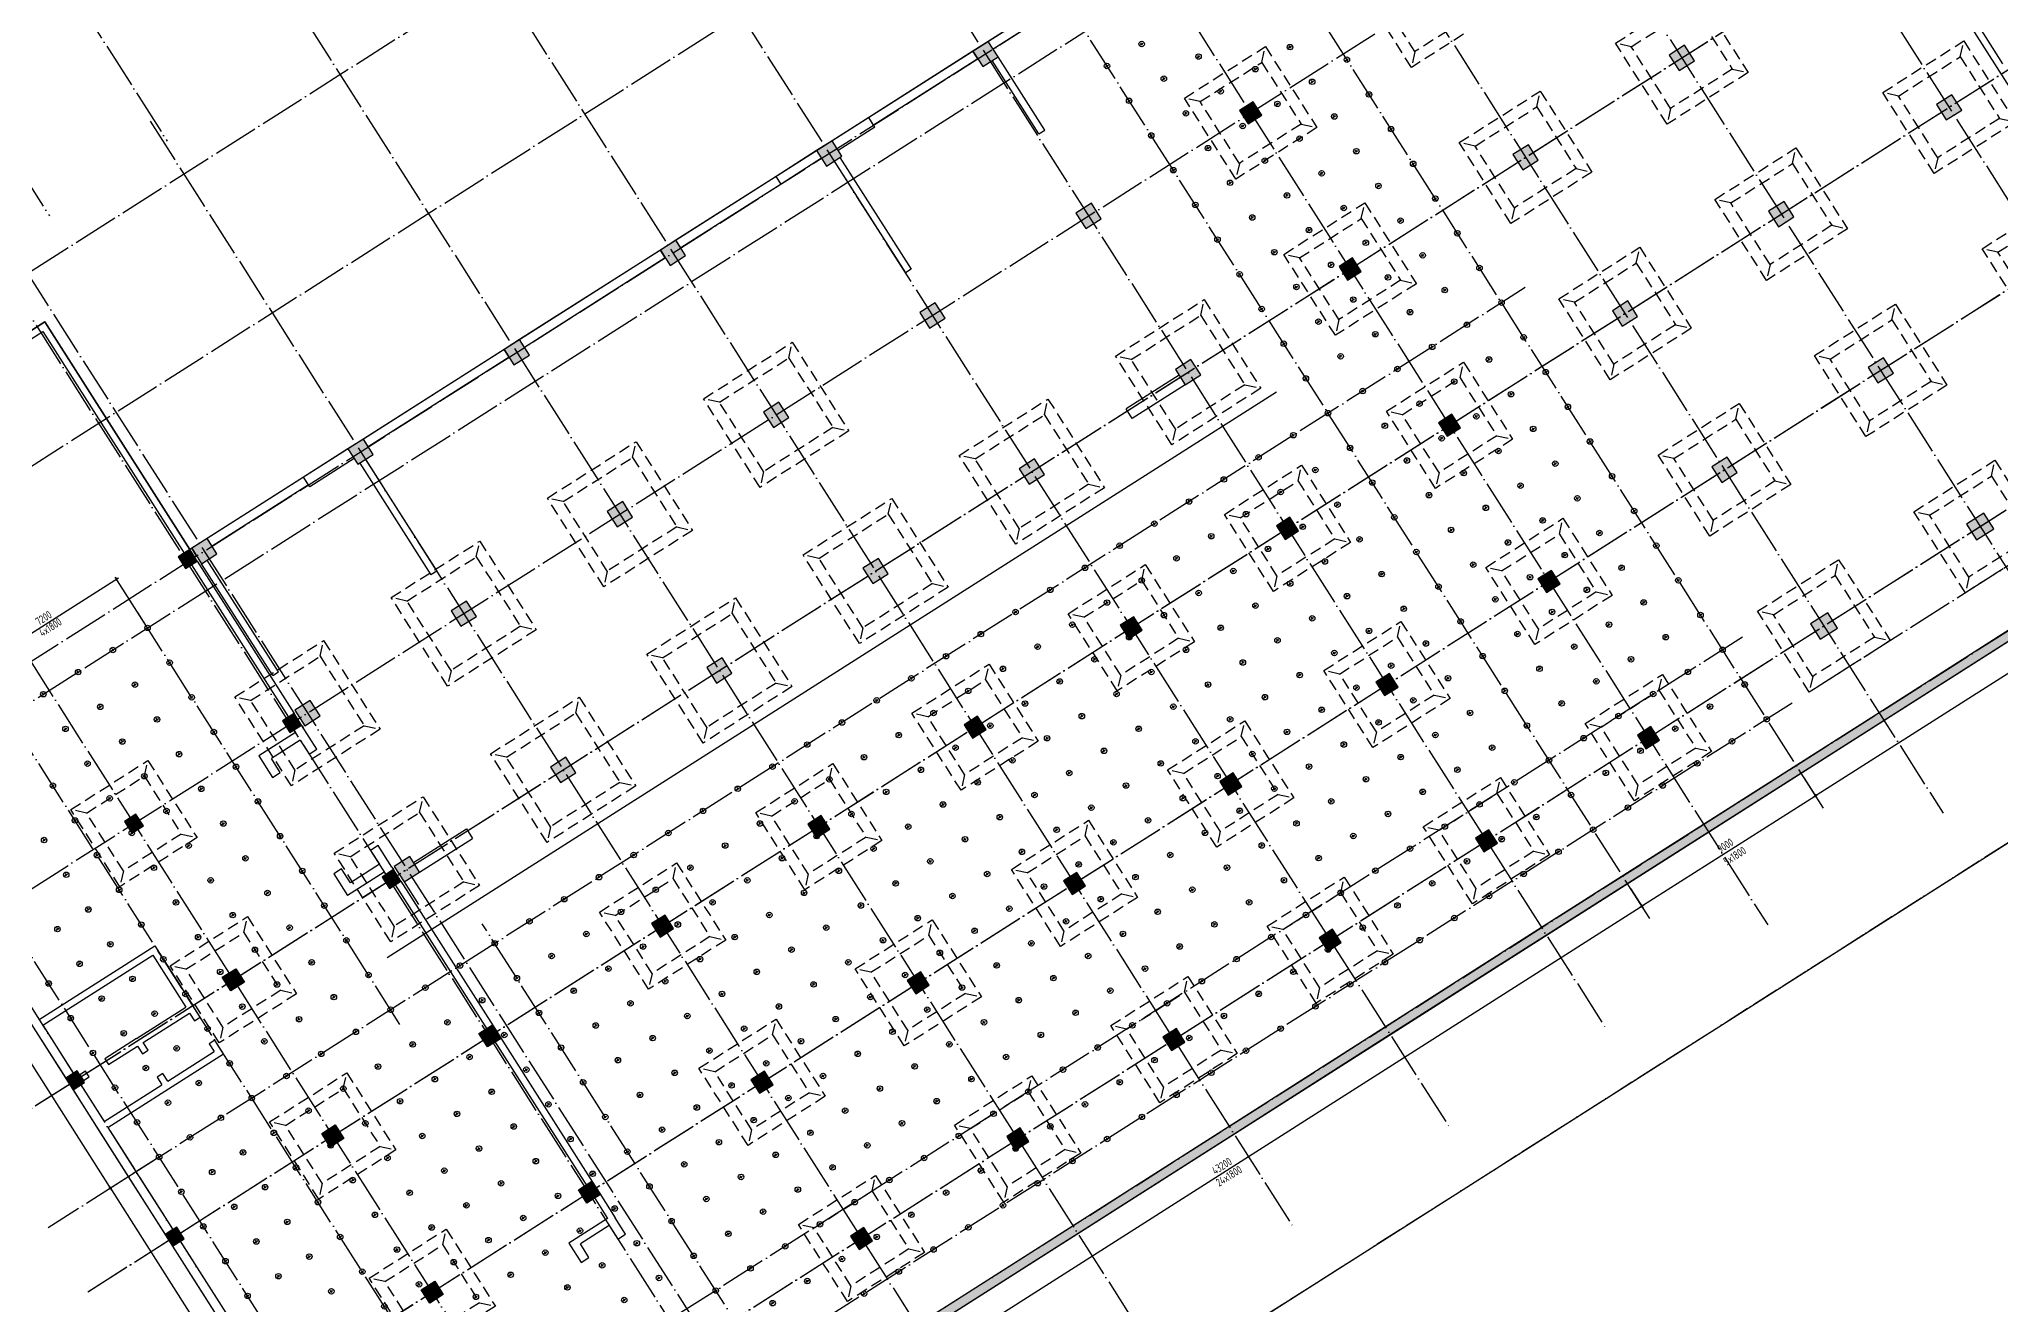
# Model space of a CAD drawing. Extents: x -190030 to 1780958, y -2186385 to 288330.
# Drawn here: x -17122 to 68671, y 14427 to 69791 of the extents above; entities that cross this region are included whole.
import ezdxf

# ---------------------------------------------------------------- set-up
doc = ezdxf.new("R2010")
doc.units = 0
doc.header["$LTSCALE"] = 1000
doc.header["$MEASUREMENT"] = 0
for name, pattern in [('ACAD_ISO04W100', [30, 24, -3, 0, -3]), ('DASHED', [0.75, 0.5, -0.25]), ('DOTE', [2.42, 2, -0.2, 0.02, -0.2])]:
    doc.linetypes.add(name, pattern=pattern)
for name, color, linetype in [('05-填充_天正', 26, 'Continuous'), ('104-1516 B2核心筒$0$A-TECH_结构', 21, 'Continuous'), ('3', 3, 'Continuous'), ('A_AXIS-轴线', 1, 'DOTE'), ('A_STR-砼墙', 51, 'Continuous'), ('COLU', 7, 'Continuous'), ('COLU_HATCH', 251, 'Continuous'), ('DIM', 3, 'Continuous'), ('DOTE', 4, 'DOTE'), ('jc', 5, 'Continuous'), ('M-用地 红线', 20, 'ACAD_ISO04W100'), ('s-base', 60, 'Continuous'), ('TEXT', 7, 'Continuous'), ('锚杆', 6, 'Continuous')]:
    doc.layers.add(name, color=color, linetype=linetype)
doc.styles.add('TSSD_Dimension', font='Tssdeng.shx', dxfattribs={"width": 0.7, "bigfont": 'hztxt.shx'})
doc.styles.add('TSSD_Rein', font='tssdeng.shx', dxfattribs={"width": 0.7, "bigfont": 'hztxt.shx'})
doc.dimstyles.new('TSSD_100_100', dxfattribs={"dimtxt": 350, "dimasz": 100, "dimexe": 100, "dimexo": 250, "dimgap": 100, "dimtad": 1, "dimdec": 0, "dimzin": 0, "dimdsep": 46, "dimtxsty": 'TSSD_Dimension', "dimblk": 'ARCHTICK', "dimblk1": 'ARCHTICK', "dimblk2": 'ARCHTICK', "dimcen": 0, "dimdle": 100, "dimclrt": 7, "dimadec": 0, "dimazin": 0, "dimtfac": 1, "dimtdec": 0, "dimtix": 1, "dimtmove": 2, "dimatfit": 3, "dimfxl": 1, "dimtolj": 1, "dimtzin": 0, "dimarcsym": 0})

# ---------------------------------------------------------------- blocks, each defined once
blk = doc.blocks.new('104 轴线')
for p, q in [((-217173, 99141), (-141799, -19360)), ((-222323, 95871), (-146948, -22631)), ((-79126, 6098), (-49948, -39738)), ((-158456, -48930), (-73109, 5398)), ((-153945, -56016), (-61764, 2663)), ((-86465, 1426), (-57287, -44410)), ((-166188, -36782), (-111041, -1677)), ((-115209, -1092), (-78883, -58157)), ((-93298, -2923), (-64120, -48760)), ((-149616, -62863), (-57436, -4184)), ((-149595, -62849), (-57415, -4171)), ((-122042, -5442), (-85716, -62507)), ((-162322, -42856), (-107174, -7751)), ((-100975, -7810), (-71797, -53646)), ((-128875, -9791), (-92549, -66856)), ((-145267, -69696), (-53086, -11017)), ((-145246, -69682), (-53065, -11004)), ((-135708, -14141), (-99382, -71206)), ((-140917, -76529), (-48736, -17850)), ((-140896, -76515), (-48715, -17837)), ((-142541, -18490), (-106215, -75556)), ((-149374, -22840), (-113048, -79905)), ((-150133, -23323), (-113808, -80389)), ((-136567, -83362), (-44387, -24683)), ((-136546, -83348), (-44366, -24670)), ((-156966, -27673), (-120641, -84738)), ((-134130, -87144), (-41949, -28466)), ((-163799, -32023), (-127474, -89088))]:
    blk.add_line(p, q)
at = {"layer": 'Defpoints'}
blk.add_lwpolyline([(13135, -2670), (19996, 9914), (18926, 200140), (-165691, 199501, 0.064843), (-234306, 190322, 0.064894), (-298282, 163874), (-300993, 152958), (-177498, -41043), (-162540, -55229), (-143745, -84755), (-123037, -89354), (13135, -2670)], format="xyb", close=True, dxfattribs=at)
blk = doc.blocks.new('A$C40850C3D')
at = {"layer": 's-base', "color": 8, "linetype": 'DASHED'}
for p, q in [((-1500, 1500), (-2000, 2000)), ((1500, 1500), (2000, 2000)), ((-1500, -1500), (-2000, -2000)), ((1500, -1500), (2000, -2000))]:
    blk.add_line(p, q, dxfattribs=at)
for points in [[(2000, 2000), (2000, -2000), (-2000, -2000), (-2000, 2000)], [(1500, 1500), (1500, -1500), (-1500, -1500), (-1500, 1500)]]:
    blk.add_lwpolyline(points, close=True, dxfattribs=at)
blk = doc.blocks.new('XZD3')
at = {"layer": 's-base', "color": 8, "linetype": 'DASHED'}
for p, q in [((1093271, -6301), (1092771, -5801)), ((1096871, -6301), (1097371, -5801)), ((1093271, -9901), (1092771, -10401)), ((1096871, -9901), (1097371, -10401))]:
    blk.add_line(p, q, dxfattribs=at)
for points in [[(1097371, -5801), (1097371, -10401), (1092771, -10401), (1092771, -5801)], [(1096871, -6301), (1096871, -9901), (1093271, -9901), (1093271, -6301)]]:
    blk.add_lwpolyline(points, close=True, dxfattribs=at)
blk = doc.blocks.new('XZD2')
at = {"layer": 's-base', "color": 8, "linetype": 'DASHED'}
for p, q in [((1143371, -22700), (1142871, -22200)), ((1146571, -22700), (1147071, -22200)), ((1143371, -25900), (1142871, -26400)), ((1146571, -25900), (1147071, -26400))]:
    blk.add_line(p, q, dxfattribs=at)
for points in [[(1147071, -22200), (1147071, -26400), (1142871, -26400), (1142871, -22200)], [(1146571, -22700), (1146571, -25900), (1143371, -25900), (1143371, -22700)]]:
    blk.add_lwpolyline(points, close=True, dxfattribs=at)
blk = doc.blocks.new('zhu1')
at = {"layer": 'COLU_HATCH'}
for points in [[(8562, -74222), (8991, -74896), (9666, -74467), (9236, -73792)], [(39018, -74394), (39447, -75069), (40122, -74639), (39693, -73964)], [(50707, -76555), (51136, -77230), (51811, -76800), (51382, -76125)], [(20228, -76812), (20603, -77403), (21194, -77027), (20818, -76436)], [(1729, -78571), (2158, -79246), (2833, -78817), (2403, -78142)], [(32185, -78743), (32614, -79418), (33289, -78989), (32860, -78314)], [(13072, -81308), (13502, -81983), (14177, -81553), (13747, -80878)], [(43367, -81227), (43797, -81902), (44472, -81472), (44042, -80797)], [(-5104, -82921), (-4675, -83596), (-4000, -83166), (-4430, -82491)], [(24577, -83645), (24953, -84236), (25544, -83860), (25168, -83269)], [(6239, -85657), (6669, -86332), (7344, -85903), (6914, -85228)], [(36534, -85576), (36964, -86251), (37639, -85822), (37209, -85147)], [(-11938, -87271), (-11508, -87945), (-10833, -87516), (-11263, -86841)], [(17422, -88141), (17852, -88816), (18526, -88386), (18097, -87711)], [(47717, -88060), (48147, -88735), (48822, -88305), (48392, -87630)], [(-594, -90007), (-164, -90682), (511, -90252), (81, -89577)], [(28927, -90478), (29303, -91069), (29893, -90693), (29517, -90103)], [(-18771, -91620), (-18341, -92295), (-17666, -91865), (-18096, -91191)], [(10589, -92490), (11019, -93165), (11693, -92736), (11264, -92061)], [(40884, -92409), (41314, -93084), (41989, -92655), (41559, -91980)], [(-7427, -94357), (-6997, -95032), (-6322, -94602), (-6752, -93927)], [(21841, -94989), (22217, -95580), (22807, -95204), (22431, -94613)], [(52454, -95595), (53213, -95111), (52784, -94436), (52025, -94920)], [(-25366, -96530), (-25688, -96024), (-26194, -96346), (-25872, -96852)], [(-25604, -95970), (-25174, -96645), (-24499, -96215), (-24929, -95540)], [(3756, -96840), (4185, -97515), (4860, -97085), (4431, -96410)], [(33276, -97311), (33652, -97902), (34243, -97526), (33867, -96936)], [(-14260, -98706), (-13830, -99381), (-13155, -98952), (-13585, -98277)], [(15008, -99339), (15384, -99929), (15974, -99553), (15598, -98963)], [(45621, -99944), (46380, -99461), (45951, -98786), (45192, -99269)], [(-3077, -101190), (-2648, -101865), (-1973, -101435), (-2402, -100760)], [(26190, -101822), (26566, -102413), (27157, -102037), (26781, -101446)], [(-21093, -103056), (-20663, -103731), (-19988, -103301), (-20418, -102626)], [(-20801, -103700), (-21124, -103194), (-21630, -103516), (-21308, -104022)], [(8175, -103688), (8550, -104279), (9141, -103903), (8765, -103313)], [(37626, -104145), (38002, -104735), (38593, -104359), (38217, -103769)], [(-9910, -105539), (-9481, -106214), (-8806, -105785), (-9235, -105110)], [(19357, -106172), (19733, -106762), (20324, -106386), (19948, -105796)], [(-27719, -108104), (-28041, -107597), (-28547, -107920), (-28225, -108426)], [(1342, -108038), (1717, -108629), (2308, -108253), (1932, -107662)], [(30540, -108655), (30916, -109246), (31506, -108870), (31131, -108279)], [(-16743, -109889), (-16314, -110564), (-15639, -110134), (-16068, -109459)], [(-17280, -110349), (-16958, -110855), (-16452, -110533), (-16774, -110027)], [(12524, -110522), (12900, -111112), (13491, -110736), (13115, -110146)], [(-5491, -112388), (-5116, -112978), (-4525, -112602), (-4901, -112012)], [(23707, -113005), (24083, -113596), (24673, -113220), (24298, -112629)], [(-24266, -114737), (-23676, -114361), (-23300, -114952), (-23891, -115328)], [(5691, -114871), (6067, -115462), (6658, -115086), (6282, -114495)], [(-13042, -117194), (-12451, -116818), (-12075, -117408), (-12666, -117784)], [(-12102, -117366), (-12424, -116860), (-12930, -117182), (-12608, -117688)], [(16874, -117355), (17250, -117945), (17840, -117569), (17464, -116979)], [(-30287, -119340), (-30609, -118834), (-31115, -119156), (-30793, -119662)], [(-1142, -119221), (-766, -119811), (-175, -119435), (-551, -118845)], [(-19917, -121570), (-19326, -121194), (-18950, -121785), (-19541, -122161)], [(10041, -121704), (10417, -122295), (11007, -121919), (10631, -121328)], [(-8692, -124027), (-8102, -123651), (-7726, -124241), (-8316, -124617)], [(-7752, -124199), (-8075, -123693), (-8581, -124015), (-8259, -124522)], [(-25937, -126173), (-26259, -125667), (-26765, -125989), (-26443, -126495)], [(3208, -126054), (3584, -126644), (4174, -126268), (3798, -125678)], [(-15567, -128403), (-14977, -128027), (-14601, -128618), (-15191, -128994)]]:
    blk.add_hatch(color=8, dxfattribs=at).paths.add_polyline_path(points)
at = {"layer": 'A_STR-砼墙', "color": 8}
for p, q in [((46448, -64092), (53349, -74932)), ((46701, -63931), (53602, -74771)), ((15943, -69523), (9236, -73792)), ((16495, -69645), (9451, -74129)), ((8562, -74222), (4006, -77122)), ((8776, -74559), (4221, -77459)), ((8776, -74559), (8562, -74222)), ((9451, -74129), (9236, -73792)), ((11454, -77834), (9413, -74628)), ((11707, -77673), (9666, -74467)), ((53349, -74932), (56490, -79867)), ((4006, -77121), (2403, -78142)), ((4275, -77543), (4006, -77121)), ((4221, -77459), (4006, -77122)), ((4275, -77543), (2672, -78563)), ((11454, -77834), (11707, -77673)), ((1729, -78571), (-43, -79699)), ((1943, -78909), (172, -80036)), ((2749, -78870), (5863, -83763)), ((-43, -79699), (-4430, -82491)), ((172, -80036), (-43, -79699)), ((172, -80036), (-43, -79699)), ((2496, -79031), (5610, -83924)), ((172, -80036), (-4215, -82829)), ((-5105, -82921), (-11263, -86841)), ((-4890, -83258), (-5105, -82921)), ((-4215, -82829), (-4430, -82491)), ((-4890, -83258), (-11048, -87179)), ((5863, -83763), (5610, -83924)), ((-39068, -90553), (-32025, -86069)), ((-38781, -90726), (-32116, -86483)), ((-32116, -86483), (-25941, -96185)), ((-32025, -86069), (-25688, -96024)), ((-11938, -87270), (-18096, -91191)), ((-11723, -87608), (-11938, -87270)), ((-11048, -87179), (-11263, -86841)), ((-11723, -87608), (-17881, -91528)), ((17583, -88394), (15263, -89871)), ((17852, -88816), (15532, -90292)), ((15532, -90292), (15263, -89871)), ((-18771, -91620), (-20711, -92855)), ((-17881, -91528), (-18096, -91191)), ((-18502, -92042), (-20442, -93277)), ((-18257, -92241), (-15142, -97134)), ((-18004, -92080), (-14889, -96973)), ((-20711, -92855), (-24929, -95540)), ((-20496, -93192), (-24714, -95878)), ((-20442, -93277), (-20711, -92855)), ((-20496, -93192), (-20711, -92855)), ((-25688, -96024), (-25941, -96185)), ((-25604, -95970), (-25688, -96024)), ((-25473, -96361), (-25688, -96024)), ((-25389, -96307), (-25604, -95970)), ((-24714, -95878), (-24929, -95540)), ((-25366, -96530), (-25619, -96691)), ((-25619, -96691), (-21377, -103355)), ((-25389, -96307), (-25473, -96361)), ((-25366, -96530), (-21124, -103194)), ((-22059, -101538), (-25174, -96645)), ((-21806, -101376), (-24921, -96484)), ((-14889, -96973), (-15142, -97134)), ((54782, -98973), (48202, -103161)), ((54997, -99310), (48417, -103499)), ((-22059, -101538), (-21806, -101376)), ((-20130, -104755), (-20801, -103700)), ((-20774, -103742), (-20731, -103811)), ((48202, -103161), (40526, -108048)), ((48417, -103499), (40741, -108385)), ((-21068, -104026), (-22671, -105046)), ((-20854, -104363), (-22119, -105169)), ((-21139, -103915), (-21068, -104026)), ((-20854, -104363), (-20468, -104969)), ((-22671, -105046), (-22070, -105990)), ((-21733, -105775), (-22119, -105169)), ((-20468, -104969), (-20130, -104755)), ((-22070, -105990), (-21733, -105775)), ((40526, -108048), (33440, -112559)), ((-15907, -109713), (-13587, -108236)), ((-15639, -110134), (-13319, -108658)), ((-13587, -108236), (-13319, -108658)), ((40741, -108385), (33654, -112896)), ((-17397, -109794), (-18662, -110599)), ((-17445, -108973), (-17783, -109187)), ((-17783, -109187), (-17397, -109794)), ((-16844, -109916), (-17445, -108973)), ((-19048, -109993), (-19385, -110208)), ((-19385, -110208), (-18785, -111151)), ((-18662, -110599), (-19048, -109993)), ((-17182, -110131), (-18785, -111151)), ((-17182, -110131), (-17111, -110242)), ((-16774, -110027), (-17111, -110242)), ((-16844, -109916), (-16774, -110027)), ((-16452, -110533), (-16705, -110694)), ((-16452, -110533), (-12424, -116860)), ((-16705, -110694), (-12677, -117021)), ((33440, -112559), (26607, -116908)), ((33654, -112896), (26821, -117246)), ((-32281, -116579), (-27219, -113357)), ((-32120, -116832), (-27311, -113771)), ((-27311, -113771), (-25862, -116049)), ((-27219, -113357), (-25528, -116014)), ((-28013, -117418), (-25862, -116049)), ((-27725, -117591), (-25700, -116302)), ((-25700, -116302), (-25486, -116640)), ((-25233, -116478), (-25528, -116014)), ((-25486, -116640), (-25233, -116478)), ((-32538, -116920), (-31115, -119156)), ((-32120, -116832), (-30777, -118941)), ((-28013, -117418), (-29405, -118304)), ((-24588, -117491), (-24841, -117652)), ((-24212, -118081), (-24588, -117491)), ((-12424, -116860), (-12677, -117021)), ((-12102, -117366), (-12355, -117527)), ((-12355, -117527), (-8328, -123854)), ((-12102, -117366), (-8075, -123693)), ((26607, -116908), (19774, -121258)), ((26821, -117246), (19988, -121595)), ((-29405, -118304), (-29244, -118557)), ((-29244, -118557), (-27978, -117752)), ((-27978, -117752), (-27763, -118089)), ((-27763, -118089), (-27510, -117928)), ((-27510, -117928), (-27725, -117591)), ((-26651, -119278), (-24627, -117989)), ((-26617, -119612), (-24212, -118081)), ((-24841, -117652), (-24627, -117989)), ((-30777, -118941), (-31115, -119156)), ((-30248, -118841), (-30501, -119002)), ((-30501, -119002), (-30340, -119256)), ((-30340, -119256), (-30087, -119094)), ((-30087, -119094), (-30248, -118841)), ((-26866, -118941), (-27119, -119102)), ((-27119, -119102), (-26904, -119439)), ((-26651, -119278), (-26866, -118941)), ((-30455, -119447), (-30793, -119662)), ((-30793, -119662), (-29692, -121391)), ((-30455, -119447), (-29435, -121050)), ((-29435, -121050), (-26904, -119439)), ((-29274, -121303), (-26617, -119612)), ((-29692, -121391), (-28161, -123796)), ((-29274, -121303), (-27824, -123581)), ((19988, -121595), (-1523, -135289)), ((19774, -121258), (-1400, -134737)), ((-28161, -123796), (-26765, -125989)), ((-27824, -123581), (-26428, -125774)), ((-8075, -123693), (-8328, -123854)), ((-7752, -124199), (-8005, -124360)), ((-8005, -124360), (-7415, -125288)), ((-7752, -124199), (-7081, -125254)), ((-6625, -125971), (-7081, -125254)), ((-26428, -125774), (-26765, -125989)), ((-7415, -125288), (-9102, -126362)), ((-7338, -125595), (-8603, -126401)), ((-7338, -125595), (-6962, -126186)), ((-6962, -126186), (-6625, -125971)), ((-26106, -126280), (-26443, -126495)), ((-26443, -126495), (-22416, -132822)), ((-26106, -126280), (-22078, -132607)), ((-9102, -126362), (-8565, -127206)), ((-8228, -126991), (-8603, -126401)), ((-8565, -127206), (-8228, -126991))]:
    blk.add_line(p, q, dxfattribs=at)
at = {"layer": 'COLU', "color": 8}
for points in [[(8562, -74222), (8991, -74896), (9666, -74467), (9236, -73792)], [(39018, -74394), (39447, -75069), (40122, -74639), (39693, -73964)], [(50707, -76555), (51136, -77230), (51811, -76800), (51382, -76125)], [(20228, -76812), (20603, -77403), (21194, -77027), (20818, -76436)], [(1729, -78571), (2158, -79246), (2833, -78817), (2403, -78142)], [(32185, -78743), (32614, -79418), (33289, -78989), (32860, -78314)], [(13072, -81308), (13502, -81983), (14177, -81553), (13747, -80878)], [(43367, -81227), (43797, -81902), (44472, -81472), (44042, -80797)], [(-5104, -82921), (-4675, -83596), (-4000, -83166), (-4430, -82491)], [(24577, -83645), (24953, -84236), (25544, -83860), (25168, -83269)], [(6239, -85657), (6669, -86332), (7344, -85903), (6914, -85228)], [(36534, -85576), (36964, -86251), (37639, -85822), (37209, -85147)], [(-11938, -87271), (-11508, -87945), (-10833, -87516), (-11263, -86841)], [(17422, -88141), (17852, -88816), (18526, -88386), (18097, -87711)], [(47717, -88060), (48147, -88735), (48822, -88305), (48392, -87630)], [(-594, -90007), (-164, -90682), (511, -90252), (81, -89577)], [(28927, -90478), (29303, -91069), (29893, -90693), (29517, -90103)], [(-18771, -91620), (-18341, -92295), (-17666, -91865), (-18096, -91191)], [(10589, -92490), (11019, -93165), (11693, -92736), (11264, -92061)], [(40884, -92409), (41314, -93084), (41989, -92655), (41559, -91980)], [(-7427, -94357), (-6997, -95032), (-6322, -94602), (-6752, -93927)], [(21841, -94989), (22217, -95580), (22807, -95204), (22431, -94613)], [(-25604, -95970), (-25174, -96645), (-24499, -96215), (-24929, -95540)], [(3756, -96840), (4185, -97515), (4860, -97085), (4431, -96410)], [(33276, -97311), (33652, -97902), (34243, -97526), (33867, -96936)], [(-14260, -98706), (-13830, -99381), (-13155, -98952), (-13585, -98277)], [(15008, -99339), (15384, -99929), (15974, -99553), (15598, -98963)], [(-3077, -101190), (-2648, -101865), (-1973, -101435), (-2402, -100760)], [(26190, -101822), (26566, -102413), (27157, -102037), (26781, -101446)], [(-21093, -103056), (-20663, -103731), (-19988, -103301), (-20418, -102626)], [(8175, -103688), (8550, -104279), (9141, -103903), (8765, -103313)], [(37626, -104145), (38002, -104735), (38593, -104359), (38217, -103769)], [(-9910, -105539), (-9481, -106214), (-8806, -105785), (-9235, -105110)], [(19357, -106172), (19733, -106762), (20324, -106386), (19948, -105796)], [(1342, -108038), (1717, -108629), (2308, -108253), (1932, -107662)], [(30540, -108655), (30916, -109246), (31506, -108870), (31131, -108279)], [(-16743, -109889), (-16314, -110564), (-15639, -110134), (-16068, -109459)], [(12524, -110522), (12900, -111112), (13491, -110736), (13115, -110146)], [(-5491, -112388), (-5116, -112978), (-4525, -112602), (-4901, -112012)], [(23707, -113005), (24083, -113596), (24673, -113220), (24298, -112629)], [(-24266, -114737), (-23676, -114361), (-23300, -114952), (-23891, -115328)], [(5691, -114871), (6067, -115462), (6658, -115086), (6282, -114495)], [(-13042, -117194), (-12451, -116818), (-12075, -117408), (-12666, -117784)], [(16874, -117355), (17250, -117945), (17840, -117569), (17464, -116979)], [(-1142, -119221), (-766, -119811), (-175, -119435), (-551, -118845)], [(-19917, -121570), (-19326, -121194), (-18950, -121785), (-19541, -122161)], [(10041, -121704), (10417, -122295), (11007, -121919), (10631, -121328)], [(-8692, -124027), (-8102, -123651), (-7726, -124241), (-8316, -124617)], [(3208, -126054), (3584, -126644), (4174, -126268), (3798, -125678)], [(-15567, -128403), (-14977, -128027), (-14601, -128618), (-15191, -128994)]]:
    blk.add_lwpolyline(points, close=True, dxfattribs=at)
for points in [[(52454, -95595), (53213, -95111), (52784, -94436), (52025, -94920), (52454, -95595)], [(-25366, -96530), (-25688, -96024), (-26194, -96346), (-25872, -96852), (-25366, -96530)], [(45621, -99944), (46380, -99461), (45951, -98786), (45192, -99269), (45621, -99944)], [(-20801, -103700), (-21124, -103194), (-21630, -103516), (-21308, -104022), (-20801, -103700)], [(-27719, -108104), (-28041, -107597), (-28547, -107920), (-28225, -108426), (-27719, -108104)], [(-17280, -110349), (-16958, -110855), (-16452, -110533), (-16774, -110027), (-17280, -110349)], [(-30287, -119340), (-30609, -118834), (-31115, -119156), (-30793, -119662), (-30287, -119340)], [(-25937, -126173), (-26259, -125667), (-26765, -125989), (-26443, -126495), (-25937, -126173)]]:
    blk.add_lwpolyline(points, dxfattribs=at)
blk = doc.blocks.new('maogan1')
at = {"layer": '锚杆'}
for p, q in [((-1382074, -58863), (-1381931, -58863)), ((-1382052, -58863), (-1381929, -58863)), ((-1382000, -58920), (-1382000, -58800))]:
    blk.add_line(p, q, dxfattribs=at)
blk.add_circle((-1382000, -58863), 120, dxfattribs=at)
blk = doc.blocks.new('_ArchTick')
at = {"color": 0, "linetype": 'ByBlock', "const_width": 0.4}
blk.add_lwpolyline([(-0.5, -0.5), (0.5, 0.5)], dxfattribs=at)
blk = doc.blocks.new('*D250')
at = {"layer": 'Defpoints', "color": 0, "transparency": 16777216}
for p in [(-22508, 37593), (-11875, 20890), (-14012, 19530)]:
    blk.add_point(p, dxfattribs=at)
at = {"layer": 'DIM', "color": 0, "lineweight": -2, "transparency": 16777216}
for p, q in [((-22719, 37459), (-24729, 36179)), ((-24698, 36317), (-13959, 19446)), ((-12086, 20756), (-14097, 19476))]:
    blk.add_line(p, q, dxfattribs=at)
at = {"layer": 'DIM', "color": 0, "lineweight": -2, "transparency": 16777216, "xscale": 100, "yscale": 100, "zscale": 100}
for p, rotation in [((-24645, 36233), 122.4790463259769), ((-14012, 19530), 302.4790463259769)]:
    blk.add_blockref('_ArchTick', p, dxfattribs=dict(at, rotation=rotation))
at = {"layer": 'DIM', "color": 7, "transparency": 16777216, "insert": (-19096, 28029), "char_height": 350, "attachment_point": 5, "rotation": 302.47905, "style": 'TSSD_Dimension'}
blk.add_mtext('\\A1;19800', dxfattribs=at)
blk = doc.blocks.new('*D251')
at = {"layer": 'Defpoints', "color": 0, "transparency": 16777216}
for p in [(-11875, 20890), (-2210, 5706), (-4346, 4345)]:
    blk.add_point(p, dxfattribs=at)
at = {"layer": 'DIM', "color": 0, "lineweight": -2, "transparency": 16777216}
for p, q in [((-12086, 20756), (-14097, 19476)), ((-14066, 19614), (-4293, 4261)), ((-2420, 5571), (-4431, 4292))]:
    blk.add_line(p, q, dxfattribs=at)
at = {"layer": 'DIM', "color": 0, "lineweight": -2, "transparency": 16777216, "xscale": 100, "yscale": 100, "zscale": 100}
for p, rotation in [((-14012, 19530), 122.4790463259769), ((-4346, 4345), 302.4790463259769)]:
    blk.add_blockref('_ArchTick', p, dxfattribs=dict(at, rotation=rotation))
at = {"layer": 'DIM', "color": 7, "transparency": 16777216, "insert": (-8947, 12085), "char_height": 350, "attachment_point": 5, "rotation": 302.47905, "style": 'TSSD_Dimension'}
blk.add_mtext('\\A1;18000', dxfattribs=at)
blk = doc.blocks.new('*D255')
at = {"layer": 'Defpoints', "color": 0, "transparency": 16777216}
for p in [(-13744, 46173), (-12385, 44037), (-18459, 40171)]:
    blk.add_point(p, dxfattribs=at)
at = {"layer": 'DIM', "color": 0, "lineweight": -2, "transparency": 16777216}
for p, q in [((-19903, 42253), (-13660, 46227)), ((-12519, 44248), (-13798, 46258)), ((-18593, 40382), (-19872, 42391))]:
    blk.add_line(p, q, dxfattribs=at)
at = {"layer": 'DIM', "color": 0, "lineweight": -2, "transparency": 16777216, "xscale": 100, "yscale": 100, "zscale": 100}
for p, rotation in [((-13744, 46173), 32.4790463269994), ((-19818, 42307), 212.4790463269994)]:
    blk.add_blockref('_ArchTick', p, dxfattribs=dict(at, rotation=rotation))
at = {"layer": 'DIM', "color": 7, "transparency": 16777216, "insert": (-16929, 44472), "char_height": 350, "attachment_point": 5, "rotation": 32.47905, "style": 'TSSD_Dimension'}
blk.add_mtext('\\A1;7200', dxfattribs=at)
blk = doc.blocks.new('*D258')
at = {"layer": 'Defpoints', "color": 0, "transparency": 16777216}
for p in [(52348, 32849), (52973, 31868), (15906, 9651)]:
    blk.add_point(p, dxfattribs=at)
at = {"layer": 'DIM', "color": 0, "lineweight": -2, "transparency": 16777216}
for p, q in [((52483, 32638), (53027, 31783)), ((16446, 8616), (53057, 31921)), ((16040, 9440), (16584, 8585))]:
    blk.add_line(p, q, dxfattribs=at)
at = {"layer": 'DIM', "color": 0, "lineweight": -2, "transparency": 16777216, "xscale": 100, "yscale": 100, "zscale": 100}
for p, rotation in [((52973, 31868), 32.4790463269994), ((16530, 8670), 212.4790463269994)]:
    blk.add_blockref('_ArchTick', p, dxfattribs=dict(at, rotation=rotation))
at = {"layer": 'DIM', "color": 7, "transparency": 16777216, "insert": (34604, 20501), "char_height": 350, "attachment_point": 5, "rotation": 32.47905, "style": 'TSSD_Dimension'}
blk.add_mtext('\\A1;43200', dxfattribs=at)
blk = doc.blocks.new('*D259')
at = {"layer": 'Defpoints', "color": 0, "transparency": 16777216}
for p in [(59941, 37682), (60565, 36701), (52348, 32849)]:
    blk.add_point(p, dxfattribs=at)
at = {"layer": 'DIM', "color": 0, "lineweight": -2, "transparency": 16777216}
for p, q in [((60075, 37471), (60619, 36616)), ((52889, 31814), (60650, 36754)), ((52483, 32638), (53027, 31783))]:
    blk.add_line(p, q, dxfattribs=at)
at = {"layer": 'DIM', "color": 0, "lineweight": -2, "transparency": 16777216, "xscale": 100, "yscale": 100, "zscale": 100}
for p, rotation in [((60565, 36701), 32.4790463269994), ((52973, 31868), 212.4790463269994)]:
    blk.add_blockref('_ArchTick', p, dxfattribs=dict(at, rotation=rotation))
at = {"layer": 'DIM', "color": 7, "transparency": 16777216, "insert": (56621, 34516), "char_height": 350, "attachment_point": 5, "rotation": 32.47905, "style": 'TSSD_Dimension'}
blk.add_mtext('\\A1;9000', dxfattribs=at)
blk = doc.blocks.new('*D261')
at = {"layer": 'Defpoints', "color": 0, "transparency": 16777216}
for p in [(66969, 88150), (64413, 86522), (79013, 63810)]:
    blk.add_point(p, dxfattribs=at)
at = {"layer": 'DIM', "color": 0, "lineweight": -2, "transparency": 16777216}
for p, q in [((64624, 86657), (67054, 88203)), ((81522, 65288), (66916, 88234)), ((79224, 63944), (81552, 65426))]:
    blk.add_line(p, q, dxfattribs=at)
at = {"layer": 'DIM', "color": 0, "lineweight": -2, "transparency": 16777216, "xscale": 100, "yscale": 100, "zscale": 100}
for p, rotation in [((66969, 88150), 122.4790463259769), ((81468, 65373), 302.4790463259769)]:
    blk.add_blockref('_ArchTick', p, dxfattribs=dict(at, rotation=rotation))
at = {"layer": 'DIM', "color": 7, "transparency": 16777216, "insert": (74451, 76909), "char_height": 350, "attachment_point": 5, "rotation": 302.47905, "style": 'TSSD_Dimension'}
blk.add_mtext('\\A1;27000', dxfattribs=at)
blk = doc.blocks.new('*D263')
at = {"layer": 'Defpoints', "color": 0, "transparency": 16777216}
for p in [(80305, 49266), (80305, 49266), (60565, 36701)]:
    blk.add_point(p, dxfattribs=at)
at = {"layer": 'DIM', "color": 0, "lineweight": -2, "transparency": 16777216}
for p, q in [((60481, 36647), (80390, 49320)), ((80439, 49055), (80359, 49182)), ((60431, 36912), (60512, 36785))]:
    blk.add_line(p, q, dxfattribs=at)
at = {"layer": 'DIM', "color": 0, "lineweight": -2, "transparency": 16777216, "xscale": 100, "yscale": 100, "zscale": 100}
for p, rotation in [((80305, 49266), 32.4790463269994), ((60565, 36701), 212.4790463269994)]:
    blk.add_blockref('_ArchTick', p, dxfattribs=dict(at, rotation=rotation))
at = {"layer": 'DIM', "color": 7, "transparency": 16777216, "insert": (70288, 43215), "char_height": 350, "attachment_point": 5, "rotation": 32.47905, "style": 'TSSD_Dimension'}
blk.add_mtext('\\A1;23400', dxfattribs=at)

msp = doc.modelspace()

# ---------------------------------------------------------------- hatches: boundary and pattern name
at = {"layer": '05-填充_天正'}
for points in [[(70148.1, 44179.3), (69933.3, 44516.8), (63353.3, 40328.2), (63568.1, 39990.8)], [(63568.1, 39990.8), (63353.3, 40328.2), (55676.7, 35441.6), (55891.5, 35104.1)], [(55891.5, 35104.1), (55676.7, 35441.6), (48590.6, 30930.8), (48805.4, 30593.4)], [(48805.4, 30593.4), (48590.6, 30930.8), (41757.5, 26581.2), (41972.3, 26243.7)], [(41972.3, 26243.7), (41757.5, 26581.2), (34924.5, 22231.5), (35139.3, 21894.1)], [(35139.3, 21894.1), (34924.5, 22231.5), (13750.4, 8753), (13627.8, 8200.8)]]:
    msp.add_hatch(color=8, dxfattribs=at).paths.add_polyline_path(points)

# ---------------------------------------------------------------- linework, layer by layer
at = {"layer": '104-1516 B2核心筒$0$A-TECH_结构', "color": 8}
msp.add_line((-1162.7, 32925.6), (-532.2, 31935.2), dxfattribs=at)
at = {"layer": '3', "color": 8}
msp.add_line((-1898.6, 29612.2), (36991.2, 54366.9), dxfattribs=at)
at = {"layer": 'A_STR-砼墙', "color": 8}
for p, q in [((69933.3, 44516.8), (63353.3, 40328.2)), ((70148.1, 44179.3), (63568.1, 39990.8)), ((63353.3, 40328.2), (55676.7, 35441.6)), ((63568.1, 39990.8), (55891.5, 35104.1)), ((55676.7, 35441.6), (48590.6, 30930.8)), ((55891.5, 35104.1), (48805.4, 30593.4)), ((48590.6, 30930.8), (41757.5, 26581.2)), ((48805.4, 30593.4), (41972.3, 26243.7)), ((41757.5, 26581.2), (34924.5, 22231.5)), ((41972.3, 26243.7), (35139.3, 21894.1)), ((35139.3, 21894.1), (13627.8, 8200.8)), ((34924.5, 22231.5), (13750.4, 8753))]:
    msp.add_line(p, q, dxfattribs=at)
at = {"layer": 'Defpoints', "color": 8}
msp.add_lwpolyline([(143408.1, 82020), (150269.1, 94604), (149199.1, 284830), (-35417.9, 284191, 0.0648429), (-104032.9, 275012, 0.0648942), (-168008.9, 248564), (-170719.9, 237648), (-47224.9, 43647), (-32266.9, 29461), (-13471.9, -65), (7236.1, -4664), (143408.1, 82020)], format="xyb", close=True, dxfattribs=at)
at = {"layer": 'DOTE'}
for p, q in [((-27376.6, 34494), (64800.2, 93169.7)), ((60915.4, 36150.6), (35577, 75956.1)), ((53322.2, 31319.1), (27983.7, 71124.7)), ((47874.7, 58924.5), (-16736.1, 17796.1)), ((86824.9, 58113.6), (60293.5, 41224.9)), ((-1344.2, 26693.3), (-13023.4, 45040.7)), ((57371.2, 43632.5), (-7070.4, 2611.7)), ((6020.6, 1715.2), (-19097.4, 41174.5)), ((59548.3, 40750.6), (-4885.8, -265.4)), ((1945.3, -821.4), (-23146.7, 38596.9)), ((16748.4, 8326.6), (2255, 31095))]:
    msp.add_line(p, q, dxfattribs=at)
at = {"layer": 'jc', "color": 8}
msp.add_lwpolyline([(31094, 73966.6), (-10537.1, 47467), (-16873.6, 57420.3), (-31214.6, 48291.4), (-20098.8, 30829.2), (-22039, 29594.1), (-19944.8, 26304.1), (-18004.5, 27539.2), (-2539.1, 3243.9), (-92.7, 4801.2), (1840.2, 1764.6), (3696.1, 2945.9), (1763.1, 5982.5), (11211.3, 11996.9), (13627.8, 8200.8), (86851.1, 54811.8)], dxfattribs=at)
at = {"layer": 'M-用地 红线', "color": 8, "ltscale": 0.05}
msp.add_lwpolyline([(143408.1, 82020), (150269.1, 94604), (149199.1, 284830), (-35417.9, 284191, 0.0648429), (-104032.9, 275012, 0.0648942), (-168008.9, 248564), (-170719.9, 237648), (-47224.9, 43647), (-32266.9, 29461), (-13471.9, -65), (7236.1, -4664), (143408.1, 82020)], format="xyb", close=True, dxfattribs=at)
msp.add_lwpolyline([(143408.1, 82020), (150269.1, 94604), (149199.1, 284830), (-35417.9, 284191, 0.0648429), (-104032.9, 275012, 0.0648942), (-168008.9, 248564), (-170719.9, 237648), (-47224.9, 43647), (-32266.9, 29461), (-13471.9, -65), (7236.1, -4664), (143408.1, 82020)], format="xyb", close=True, dxfattribs=at)

# ---------------------------------------------------------------- block references
at = {"layer": '05-填充_天正', "color": 8, "rotation": 359.9998411280657}
msp.add_blockref('zhu1', (15151.3, 143489.5), dxfattribs=at)
at = {"layer": '3', "color": 8, "rotation": 32.47807342356658}
for p in [(-895023, -525968), (-913038.8, -527834.2), (-901856.1, -530317.6), (-919871.8, -532183.9), (-908689.1, -534667.3), (-926704.9, -536533.5), (-915522.2, -539016.9), (-933537.9, -540883.2), (-922355.2, -543366.6), (-929188.3, -547716.2)]:
    msp.add_blockref('XZD3', p, dxfattribs=at)
at = {"layer": 'A_AXIS-轴线', "rotation": 7.036962474964308e-07}
msp.add_blockref('104 轴线', (130273.5, 84689.5), dxfattribs=at)
at = {"layer": 's-base', "color": 8}
for name, p, rotation in [('XZD2', (-935404.2, -522867.4), 32.47807342356658), ('XZD2', (-924221.5, -525350.8), 32.47807342356658), ('XZD2', (-912535.5, -527507.5), 32.47807342356658), ('XZD2', (-943080.8, -527754.1), 32.47807342356658), ('XZD2', (-931054.5, -529700.5), 32.47807342356658), ('XZD2', (-919871.8, -532183.9), 32.47807342356658), ('XZD2', (-938731.2, -534587.1), 32.47807342356658), ('XZD2', (-908185.8, -534340.6), 32.47807342356658), ('XZD2', (-926704.9, -536533.5), 32.47807342356658), ('XZD2', (-915522.2, -539016.9), 32.47807342356658), ('A$C40850C3D', (44561.3, 52903.8), 32.47807362154571), ('XZD2', (-922355.2, -543366.6), 32.47807342356658), ('A$C40850C3D', (37475.2, 48393), 32.47807362154571), ('XZD2', (-911172.5, -545850), 32.47807342356658), ('A$C40850C3D', (48910.9, 46070.7), 32.47807362154571), ('A$C40850C3D', (30642.1, 44043.4), 32.47807362154571), ('XZD2', (-918005.6, -550199.6), 32.47807342356658), ('A$C40850C3D', (41824.8, 41560), 32.47807362154571), ('A$C40850C3D', (23809.1, 39693.7), 32.47807362154571), ('A$C40850C3D', (53260.6, 39237.7), 32.47807362154571), ('A$C40850C3D', (34991.8, 37210.4), 32.47807362154571), ('A$C40850C3D', (-12981.6, 35478), 32.47807362154571), ('A$C40850C3D', (16976, 35344.1), 32.47807362154571), ('A$C40850C3D', (46174.5, 34727), 32.47807362154571), ('A$C40850C3D', (28158.7, 32860.7), 32.47807362154571), ('A$C40850C3D', (10143, 30994.5), 32.47807362154571), ('A$C40850C3D', (39341.4, 30377.3), 32.47807362154571), ('A$C40850C3D', (-8632, 28644.9), 32.47807362154571), ('A$C40850C3D', (21325.7, 28511.1), 32.47807362154571), ('A$C40850C3D', (32508.4, 26027.7), 32.47807362154571), ('A$C40850C3D', (14492.6, 24161.4), 32.47807362154571), ('A$C40850C3D', (-4282.3, 21811.9), 32.47807362154571), ('A$C40850C3D', (25675.3, 21678), 32.47807362154571), ('A$C40850C3D', (18842.3, 17328.4), 32.47807362154571), ('A$C40850C3D', (67.3, 14978.8), 32.47807362154571)]:
    msp.add_blockref(name, p, dxfattribs=dict(at, rotation=rotation))
at = {"layer": '锚杆', "rotation": 32.30633760721886}
for p in [(1167709.5, 857938.8), (1174198, 857801.7), (1166191, 856972.3), (1170194.5, 857387), (1172679.6, 856835.1), (1176683.1, 857249.8), (1168676.1, 856420.4), (1175164.6, 856283.2), (1167157.6, 855453.8), (1171161.1, 855868.5), (1173646.2, 855316.7), (1177649.7, 855731.4), (1169642.7, 854901.9), (1172127.7, 854350.1), (1176131.2, 854764.8), (1168124.2, 853935.3), (1174612.7, 853798.2), (1178616.2, 854212.9), (1170609.2, 853383.5), (1173094.3, 852831.6), (1177097.8, 853246.3), (1179582.8, 852694.5), (1169090.8, 852416.9), (1171575.8, 851865), (1175579.3, 852279.7), (1178064.4, 851727.9), (1170057.4, 850898.4), (1174060.9, 851313.2), (1180549.4, 851176), (1172542.4, 850346.6), (1176545.9, 850761.3), (1179031, 850209.4), (1171024, 849380), (1175027.5, 849794.7), (1177512.5, 849242.8), (1181516, 849657.6), (1173509, 848828.1), (1175994.1, 848276.2), (1179997.6, 848691), (1171990.6, 847861.5), (1178479.1, 847724.4), (1182482.6, 848139.1), (1174475.6, 847309.7), (1176960.6, 846757.8), (1180964.1, 847172.5), (1183449.2, 846620.7), (1172957.1, 846343.1), (1175442.2, 845791.2), (1179445.7, 846205.9), (1173923.7, 844824.6), (1177927.2, 845239.3), (1181930.7, 845654.1), (1184415.8, 845102.2), (1176408.8, 844272.8), (1180412.3, 844687.5), (1182897.3, 844135.6), (1174890.3, 843306.2), (1178893.8, 843720.9), (1181378.9, 843169), (1185382.4, 843583.7), (1177375.4, 842754.3), (1183863.9, 842617.2), (1175856.9, 841787.7), (1179860.4, 842202.4), (1182345.5, 841650.6), (1186348.9, 842065.3), (1174338.5, 840821.1), (1178342, 841235.8), (1180827, 840684), (1184830.5, 841098.7), (1187315.5, 840546.8), (1172820, 839854.5), (1176823.5, 840269.3), (1179308.5, 839717.4), (1183312, 840132.1), (1171301.5, 838887.9), (1175305, 839302.7), (1181793.6, 839165.5), (1185797.1, 839580.2), (1188282.1, 839028.4), (1173786.6, 838336.1), (1177790.1, 838750.8), (1180275.1, 838198.9), (1184278.6, 838613.7), (1186763.7, 838061.8), (1169783.1, 837921.4), (1172268.1, 837369.5), (1176271.6, 837784.2), (1178756.7, 837232.3), (1182760.2, 837647.1), (1185245.2, 837095.2), (1189248.7, 837509.9), (1168264.6, 836954.8), (1170749.7, 836402.9), (1174753.2, 836817.6), (1177238.2, 836265.8), (1181241.7, 836680.5), (1187730.3, 836543.3), (1166746.2, 835988.2), (1169231.2, 835436.3), (1173234.7, 835851), (1179723.3, 835713.9), (1183726.8, 836128.6), (1186211.8, 835576.7), (1190215.3, 835991.5), (1165227.7, 835021.6), (1171716.3, 834884.4), (1175719.8, 835299.2), (1178204.8, 834747.3), (1182208.3, 835162), (1184693.4, 834610.2), (1188696.8, 835024.9), (1163709.3, 834055), (1167712.8, 834469.7), (1170197.8, 833917.9), (1174201.3, 834332.6), (1176686.4, 833780.7), (1180689.9, 834195.4), (1187178.4, 834058.3), (1191181.9, 834473), (1162190.8, 833088.4), (1166194.3, 833503.1), (1168679.4, 832951.3), (1172682.9, 833366), (1175167.9, 832814.1), (1179171.4, 833228.8), (1183174.9, 833643.6), (1185659.9, 833091.7), (1189663.4, 833506.4), (1192148.5, 832954.6), (1124226.1, 832392.8), (1160672.4, 832121.8), (1164675.9, 832536.5), (1167160.9, 831984.7), (1171164.4, 832399.4), (1177652.9, 832262.3), (1181656.4, 832677), (1184141.5, 832125.1), (1188145, 832539.8), (1190630, 831988), (1122707.7, 831426.2), (1159153.9, 831155.2), (1163157.4, 831570), (1169645.9, 831432.8), (1173649.4, 831847.5), (1176134.5, 831295.7), (1180138, 831710.4), (1182623, 831158.5), (1186626.5, 831573.2), (1193115.1, 831436.1), (1121189.2, 830459.6), (1125192.7, 830874.4), (1161638.9, 830603.4), (1165642.4, 831018.1), (1168127.5, 830466.2), (1172131, 830880.9), (1174616, 830329.1), (1178619.5, 830743.8), (1185108.1, 830606.7), (1189111.6, 831021.4), (1191596.6, 830469.5), (1119670.8, 829493.1), (1123674.3, 829907.8), (1157635.4, 830188.6), (1160120.5, 829636.8), (1164124, 830051.5), (1166609, 829499.6), (1170612.5, 829914.4), (1177101.1, 829777.2), (1181104.6, 830191.9), (1183589.6, 829640.1), (1187593.1, 830054.8), (1190078.2, 829502.9), (1194081.7, 829917.6), (1122155.8, 828941.2), (1126159.3, 829355.9), (1156117, 829222.1), (1158602, 828670.2), (1162605.5, 829084.9), (1165090.6, 828533), (1169094.1, 828947.8), (1173097.6, 829362.5), (1175582.6, 828810.6), (1179586.1, 829225.3), (1182071.2, 828673.5), (1186074.7, 829088.2), (1188559.7, 828536.3), (1192563.2, 828951.1), (1120637.4, 827974.6), (1124640.9, 828389.3), (1127125.9, 827837.5), (1154598.5, 828255.5), (1157083.6, 827703.6), (1161087.1, 828118.3), (1167575.6, 827981.2), (1171579.1, 828395.9), (1174064.2, 827844), (1178067.7, 828258.8), (1180552.7, 827706.9), (1184556.2, 828121.6), (1191044.7, 827984.5), (1195048.2, 828399.2), (1123122.4, 827422.7), (1125607.5, 826870.9), (1153080.1, 827288.9), (1159568.6, 827151.7), (1163572.1, 827566.5), (1166057.2, 827014.6), (1170060.7, 827429.3), (1172545.7, 826877.4), (1176549.2, 827292.2), (1183037.8, 827155), (1187041.2, 827569.7), (1189526.3, 827017.9), (1193529.8, 827432.6), (1121604, 826456.1), (1128092.5, 826319), (1151561.6, 826322.3), (1155565.1, 826737), (1158050.2, 826185.1), (1162053.7, 826599.9), (1164538.7, 826048), (1168542.2, 826462.7), (1175030.8, 826325.6), (1179034.3, 826740.3), (1181519.3, 826188.4), (1185522.8, 826603.2), (1188007.8, 826051.3), (1192011.3, 826466), (1120085.5, 825489.6), (1124089, 825904.3), (1126574, 825352.4), (1150043.2, 825355.7), (1154046.7, 825770.4), (1156531.7, 825218.6), (1160535.2, 825633.3), (1163020.3, 825081.4), (1167023.8, 825496.1), (1171027.3, 825910.9), (1173512.3, 825359), (1177515.8, 825773.7), (1180000.8, 825221.8), (1184004.3, 825636.6), (1186489.4, 825084.7), (1190492.9, 825499.4), (1122570.5, 824937.7), (1125055.6, 824385.8), (1129059.1, 824800.5), (1148524.7, 824389.1), (1152528.2, 824803.8), (1155013.3, 824252), (1159016.8, 824666.7), (1165505.3, 824529.5), (1169508.8, 824944.3), (1171993.8, 824392.4), (1175997.3, 824807.1), (1178482.4, 824255.3), (1182485.9, 824670), (1188974.4, 824532.8), (1121052.1, 823971.1), (1123537.1, 823419.2), (1127540.6, 823834), (1147006.3, 823422.5), (1151009.8, 823837.2), (1157498.3, 823700.1), (1161501.8, 824114.8), (1163986.8, 823563), (1167990.3, 823977.7), (1170475.4, 823425.8), (1174478.9, 823840.5), (1180967.4, 823703.4), (1184970.9, 824118.1), (1187456, 823566.2), (1119702.3, 823111.9), (1126022.2, 822867.4), (1130025.7, 823282.1), (1149491.3, 822870.7), (1153494.8, 823285.4), (1155979.8, 822733.5), (1159983.3, 823148.2), (1162468.4, 822596.4), (1166471.9, 823011.1), (1172960.4, 822873.9), (1176963.9, 823288.7), (1179449, 822736.8), (1183452.5, 823151.5), (1185937.5, 822599.6), (1122018.7, 822452.6), (1124503.7, 821900.8), (1128507.2, 822315.5), (1130992.3, 821763.6), (1145487.8, 822455.9), (1147972.8, 821904.1), (1151976.3, 822318.8), (1154461.4, 821766.9), (1158464.9, 822181.6), (1164953.4, 822044.5), (1168956.9, 822459.2), (1171442, 821907.4), (1175445.5, 822322.1), (1177930.5, 821770.2), (1181934, 822184.9), (1120668.9, 821593.5), (1122985.3, 820934.2), (1126988.8, 821348.9), (1129473.8, 820797), (1143969.3, 821489.3), (1146454.4, 820937.5), (1150457.9, 821352.2), (1152942.9, 820800.3), (1156946.4, 821215.1), (1160949.9, 821629.8), (1163435, 821077.9), (1167438.5, 821492.6), (1169923.5, 820940.8), (1173927, 821355.5), (1176412.1, 820803.6), (1180415.6, 821218.3), (1184419.1, 821633.1), (1121635.5, 820075), (1125470.3, 820382.3), (1131958.9, 820245.2), (1142450.9, 820522.8), (1144935.9, 819970.9), (1148939.4, 820385.6), (1155428, 820248.5), (1159431.5, 820663.2), (1161916.5, 820111.3), (1165920, 820526), (1168405.1, 819974.2), (1172408.6, 820388.9), (1178897.1, 820251.8), (1182900.6, 820666.5), (1120285.8, 819215.8), (1123951.9, 819415.7), (1127955.4, 819830.5), (1130440.4, 819278.6), (1140932.4, 819556.2), (1147421, 819419), (1151424.5, 819833.7), (1153909.5, 819281.9), (1157913, 819696.6), (1160398.1, 819144.7), (1164401.6, 819559.5), (1170890.1, 819422.3), (1174893.6, 819837), (1177378.6, 819285.2), (1181382.1, 819699.9), (1122602.1, 818556.5), (1126436.9, 818863.9), (1128921.9, 818312), (1132925.4, 818726.7), (1139414, 818589.6), (1143417.5, 819004.3), (1145902.5, 818452.4), (1149906, 818867.2), (1152391.1, 818315.3), (1156394.6, 818730), (1162883.1, 818592.9), (1166886.6, 819007.6), (1169371.7, 818455.7), (1173375.2, 818870.4), (1175860.2, 818318.6), (1179863.7, 818733.3), (1121252.4, 817697.4), (1124918.4, 817897.3), (1131407, 817760.1), (1137895.5, 817623), (1141899, 818037.7), (1144384.1, 817485.8), (1148387.6, 817900.6), (1154876.1, 817763.4), (1158879.6, 818178.1), (1161364.7, 817626.3), (1165368.2, 818041), (1167853.2, 817489.1), (1171856.7, 817903.9), (1178345.2, 817766.7), (1119902.6, 816838.2), (1123568.7, 817038.1), (1127403.5, 817345.4), (1129888.5, 816793.5), (1133892, 817208.3), (1136377.1, 816656.4), (1140380.6, 817071.1), (1142865.6, 816519.3), (1146869.1, 816934), (1150872.6, 817348.7), (1153357.7, 816796.8), (1157361.2, 817211.6), (1159846.2, 816659.7), (1163849.7, 817074.4), (1166334.7, 816522.5), (1170338.2, 816937.3), (1174341.7, 817352), (1176826.8, 816800.1), (1122219, 816178.9), (1125885, 816378.8), (1128370.1, 815827), (1132373.6, 816241.7), (1134858.6, 815689.8), (1138862.1, 816104.5), (1145350.7, 815967.4), (1149354.2, 816382.1), (1151839.2, 815830.2), (1155842.7, 816245), (1158327.7, 815693.1), (1162331.2, 816107.8), (1168819.8, 815970.7), (1172823.3, 816385.4), (1175308.3, 815833.5), (1120869.2, 815319.7), (1124535.3, 815519.6), (1126851.6, 814860.4), (1130855.1, 815275.1), (1137343.7, 815137.9), (1141347.2, 815552.7), (1143832.2, 815000.8), (1147835.7, 815415.5), (1150320.7, 814863.7), (1154324.2, 815278.4), (1160812.8, 815141.2), (1164816.3, 815556), (1167301.3, 815004.1), (1171304.8, 815418.8), (1173789.9, 814866.9), (1123185.6, 814660.4), (1125501.9, 814001.2), (1129336.7, 814308.5), (1133340.2, 814723.2), (1135825.2, 814171.4), (1139828.7, 814586.1), (1142313.7, 814034.2), (1146317.2, 814448.9), (1152805.8, 814311.8), (1156809.3, 814726.5), (1159294.3, 814174.6), (1163297.8, 814589.4), (1165782.9, 814037.5), (1169786.4, 814452.2), (1121835.8, 813801.3), (1124152.1, 813142), (1127818.2, 813341.9), (1131821.7, 813756.6), (1134306.7, 813204.8), (1138310.2, 813619.5), (1144798.8, 813482.3), (1148802.3, 813897.1), (1151287.3, 813345.2), (1155290.8, 813759.9), (1157775.9, 813208.1), (1161779.4, 813622.8), (1164264.4, 813070.9), (1168267.9, 813485.6), (1172271.4, 813900.4), (1122802.4, 812282.8), (1126468.5, 812482.7), (1130303.3, 812790), (1132788.3, 812238.2), (1136791.8, 812652.9), (1140795.3, 813067.6), (1143280.3, 812515.8), (1147283.8, 812930.5), (1149768.9, 812378.6), (1153772.4, 812793.3), (1156257.4, 812241.5), (1160260.9, 812656.2), (1166749.5, 812519), (1170753, 812933.8), (1125118.7, 811623.5), (1128784.8, 811823.5), (1135273.3, 811686.3), (1139276.8, 812101), (1141761.9, 811549.2), (1145765.4, 811963.9), (1148250.4, 811412), (1152253.9, 811826.7), (1158742.5, 811689.6), (1162746, 812104.3), (1165231, 811552.5), (1169234.5, 811967.2), (1123769, 810764.3), (1127435.1, 810964.3), (1131269.8, 811271.6), (1133754.9, 810719.7), (1137758.4, 811134.4), (1140243.4, 810582.6), (1144246.9, 810997.3), (1150735.5, 810860.2), (1154739, 811274.9), (1157224, 810723), (1161227.5, 811137.7), (1163712.5, 810585.9), (1167716, 811000.6), (1126085.3, 810105.1), (1129751.4, 810305), (1132236.4, 809753.1), (1136239.9, 810167.9), (1142728.5, 810030.7), (1146732, 810445.4), (1149217, 809893.6), (1153220.5, 810308.3), (1155705.6, 809756.4), (1159709.1, 810171.1), (1166197.6, 810034), (1124735.6, 809245.9), (1128401.6, 809445.8), (1130718, 808786.5), (1134721.5, 809201.3), (1138725, 809616), (1141210, 809064.1), (1145213.5, 809478.8), (1147698.6, 808927), (1151702.1, 809341.7), (1154187.1, 808789.8), (1158190.6, 809204.6), (1162194.1, 809619.3), (1164679.1, 809067.4), (1127051.9, 808586.6), (1129368.2, 807927.4), (1133203, 808234.7), (1137206.5, 808649.4), (1139691.6, 808097.5), (1143695.1, 808512.3), (1146180.1, 807960.4), (1150183.6, 808375.1), (1156672.1, 808238), (1160675.6, 808652.7), (1163160.7, 808100.8), (1125702.2, 807727.4), (1128018.5, 807068.2), (1131684.6, 807268.1), (1135688.1, 807682.8), (1138173.1, 807130.9), (1142176.6, 807545.7), (1148665.1, 807408.5), (1152668.6, 807823.2), (1155153.7, 807271.4), (1159157.2, 807686.1), (1161642.2, 807134.2), (1126668.8, 806209), (1130334.8, 806408.9), (1134169.6, 806716.2), (1140658.1, 806579.1), (1144661.6, 806993.8), (1147146.7, 806441.9), (1151150.2, 806856.7), (1153635.2, 806304.8), (1157638.7, 806719.5), (1128985.1, 805549.7), (1132651.1, 805749.6), (1136654.6, 806164.4), (1139139.7, 805612.5), (1143143.2, 806027.2), (1145628.2, 805475.3), (1149631.7, 805890.1), (1156120.3, 805752.9), (1160123.8, 806167.6), (1127635.3, 804690.5), (1131301.4, 804890.4), (1135136.2, 805197.8), (1137621.2, 804645.9), (1141624.7, 805060.6), (1144109.8, 804508.8), (1148113.3, 804923.5), (1152116.8, 805338.2), (1154601.8, 804786.3), (1158605.3, 805201.1), (1129951.7, 804031.3), (1133617.7, 804231.2), (1136102.8, 803679.3), (1140106.3, 804094), (1146594.8, 803956.9), (1150598.3, 804371.6), (1153083.4, 803819.7), (1157086.9, 804234.5), (1128601.9, 803172.1), (1132268, 803372), (1138587.8, 803127.4), (1142591.3, 803542.2), (1145076.4, 802990.3), (1149079.9, 803405), (1151564.9, 802853.2), (1155568.4, 803267.9), (1134584.3, 802712.7)]:
    msp.add_blockref('maogan1', p, dxfattribs=at)

# ---------------------------------------------------------------- texts
at = {"layer": 'TEXT', "style": 'TSSD_Rein', "width": 0.7}
for s, p in [('4x1800', (-16988, 43636.6)), ('5x1800', (56685.1, 33635.3)), ('24x1800', (34483.3, 19581.9))]:
    msp.add_text(s, height=350, rotation=32.479046, dxfattribs=at).set_placement(p)

# ---------------------------------------------------------------- dimensions: what is measured, and where the dimension line sits
at = {"layer": 'DIM'}
for base, p1, p2, angle, picture, middle in [((66969.3, 88149.6), (79013.3, 63810.1), (64413.2, 86522.5), 122.479046, '*D261', (74450.7, 76908.8)), ((80305.2, 49266.3), (60565.2, 36700.7), (80305.2, 49266.3), 32.479046, '*D263', (70287.6, 43215.5)), ((-13744.4, 46173.2), (-18458.5, 40170.8), (-12384.7, 44037.2), 32.479046, '*D255', (-16929, 44472)), ((-14012.2, 19530), (-22507.6, 37593.4), (-11875.3, 20890.2), 122.479046, '*D250', (-19096.4, 28029.2)), ((60565.2, 36700.7), (52348.5, 32848.8), (59940.8, 37681.7), 32.479046, '*D259', (56621.4, 34516.2)), ((52973, 31867.7), (15905.6, 9650.6), (52348.5, 32848.8), 32.479046, '*D258', (34603.8, 20500.7)), ((-4346.4, 4345.4), (-11875.3, 20890.2), (-2209.5, 5705.6), 122.479046, '*D251', (-8947.3, 12085.4))]:
    dim = msp.add_linear_dim(base=base, p1=p1, p2=p2, angle=angle, dimstyle='TSSD_100_100', dxfattribs=at)
    dim.commit()
    dim.dimension.update_dxf_attribs({"geometry": picture, "text_midpoint": middle})

doc.saveas('drawing.dxf')
